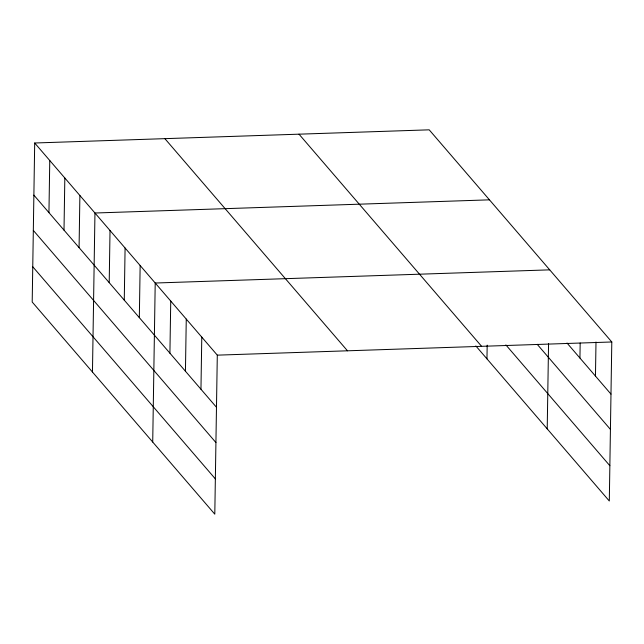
<?xml version="1.0" encoding="UTF-8"?>
<svg xmlns="http://www.w3.org/2000/svg" width="644" height="644" viewBox="0 0 644 644"><rect width="100%" height="100%" fill="white"/><g stroke="black" fill="none" stroke-linecap="round" stroke-linejoin="round"><path stroke-width="0.97" d="M34.696 143L32.2 302.02L214.798 514.17L217.302 355.15L34.696 143L429.202 129.83L611.8 341.98L609.305 501L475.827 345.917M48.944 212.641L49.765 160.509M64.006 230.141L64.827 178.01M79.075 247.642L79.888 195.51M92.462 372.031L94.958 213.011L489.456 199.841M109.206 282.644L110.019 230.512M124.268 300.152L125.089 248.021M139.329 317.653L140.15 265.521M152.717 442.034L155.212 283.022L549.718 269.852M169.919 353.186L170.74 301.054M185.44 371.218L186.261 319.086M200.96 389.25L201.781 337.118M486.961 358.853L487.178 345.136M547.215 428.864L548.559 343.534M579.938 358.048L580.172 343.011M595.459 376.08L595.998 341.996M217.302 355.15L611.8 341.98M567.002 343.019L610.979 394.112M537.209 344.315L610.423 429.387M505.854 344.894L609.86 465.725M299.009 134.177L481.615 346.327M164.88 138.653L347.486 350.803M33.882 195.132L216.481 407.282M33.327 230.407L215.925 442.557M32.755 266.745L215.354 478.894"/></g></svg>
